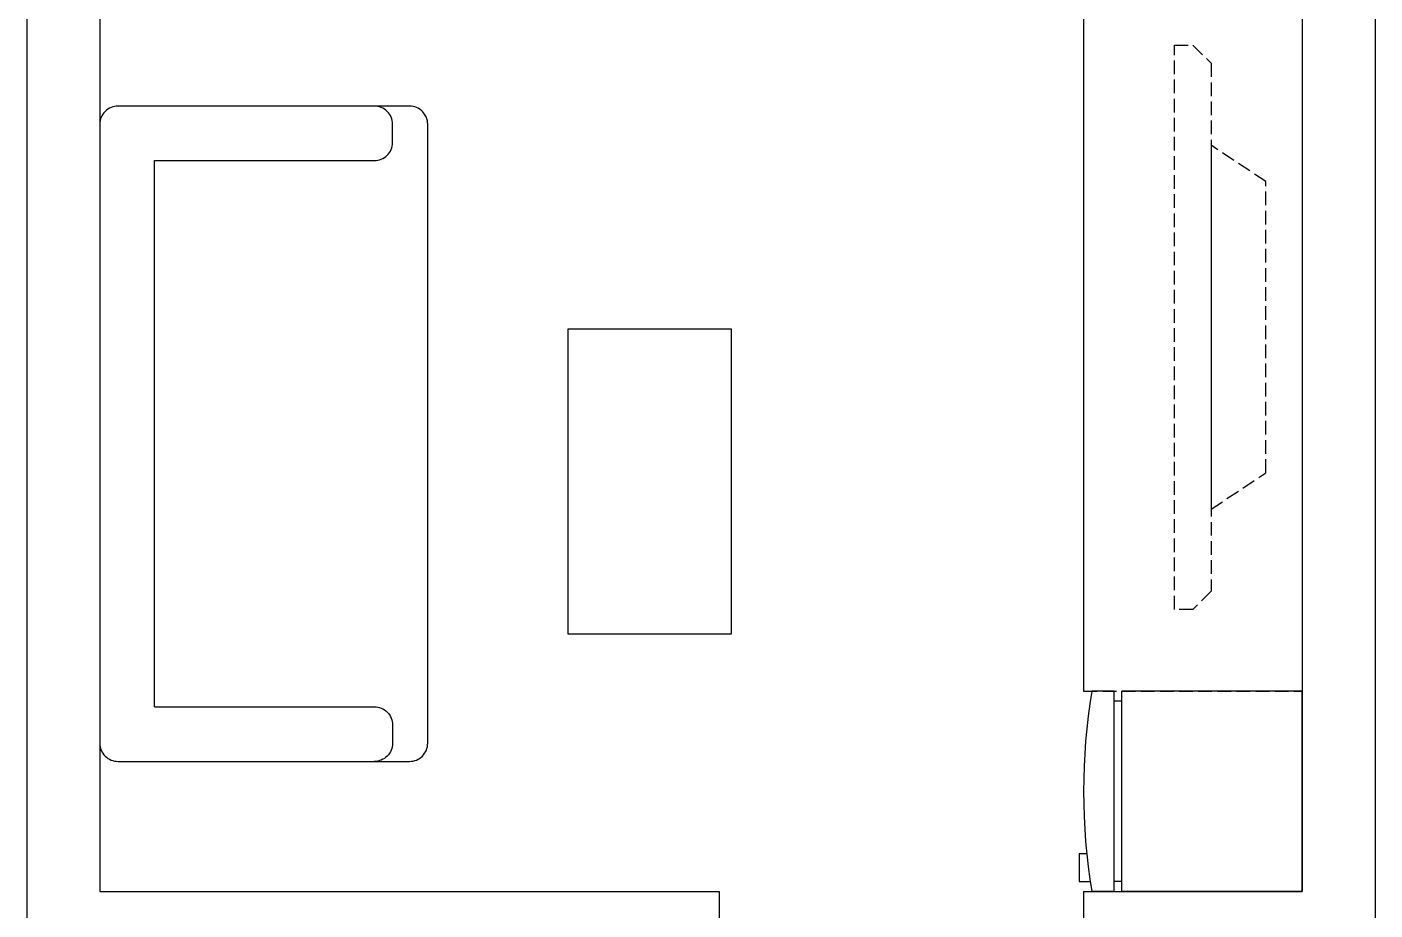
# Model space of a CAD drawing. Header units: inches. Extents: x 5086 to 8886, y 3507 to 12257.
# Drawn here: x 5086 to 8786, y 6006 to 8432 of the extents above; entities that cross this region are included whole.
import ezdxf

# ---------------------------------------------------------------- set-up
doc = ezdxf.new("R2010")
doc.units = ezdxf.units.IN
doc.header["$MEASUREMENT"] = 0
doc.linetypes.add('DASH', pattern=[0.35, 0.25, -0.1])
doc.layers.add('B不可动建筑图层', color=6, linetype='Continuous')
doc.layers.add('J家具', color=4, linetype='Continuous')

# ---------------------------------------------------------------- blocks, each defined once
blk = doc.blocks.new('沙发')
at = {"layer": 'J家具', "extrusion": (1.12917e-07, -2.4151e-06, 1)}
blk.add_line((106086647.2, 19877457.7, 0), (106086647.2, 19875957.7, 0), dxfattribs=at)
at = {"layer": 'J家具', "extrusion": (1.12917e-07, -2.4151e-06, 1), "elevation": -36}
blk.add_lwpolyline([(106085947.2, 19877607.7, 0.414214), (106085897.2, 19877557.7), (106085897.2, 19875857.7, 0.414214), (106085947.2, 19875807.7), (106086747.2, 19875807.7, 0.414214), (106086797.2, 19875857.7), (106086797.2, 19877557.7, 0.414214), (106086747.2, 19877607.7)], format="xyb", close=True, dxfattribs=at)
at = {"layer": 'J家具', "extrusion": (1.12945e-07, 2.4151e-06, 1), "elevation": 60}
blk.add_lwpolyline([(106086647.2, 19877457.7), (106086043.8, 19877457.7, -0.414214), (106085993.8, 19877507.7), (106085993.8, 19877557.8, -0.414214), (106086043.8, 19877607.8)], format="xyb", dxfattribs=at)
at = {"layer": 'J家具'}
blk.add_lwpolyline([(106085063.2, 19876420.7), (106085512.3, 19876420.7), (106085512.3, 19877257.5), (106085063.2, 19877257.5)], close=True, dxfattribs=at)
at = {"layer": 'J家具', "extrusion": (1.12917e-07, -2.4151e-06, 1), "elevation": -36}
blk.add_lwpolyline([(106086647.2, 19875957.7), (106086043.8, 19875957.7, 0.414214), (106085993.8, 19875907.7), (106085993.8, 19875857.6, 0.414214), (106086043.8, 19875807.6)], format="xyb", dxfattribs=at)
blk = doc.blocks.new('bingxiang1')
for p, q in [((550, 0), (0, 0)), ((0, 0), (0, -495.1)), ((550, 0), (550, -495.1)), ((550, -495.1), (0, -495.1)), ((550, -515.6), (0, -515.6)), ((0, -515.6), (0, -577)), ((27.4, -495.1), (27.4, -515.6)), ((522.6, -495.1), (522.6, -515.6)), ((550, -515.6), (550, -577)), ((446.1, -591.1), (446.1, -612.4)), ((522.6, -612.4), (522.6, -581.4)), ((446.1, -612.4), (522.6, -612.4))]:
    blk.add_line(p, q)
blk.add_arc((275, 1056.1), 1656.1, 260.4416, 279.5584)
blk = doc.blocks.new('不可动建筑图层')
at = {"layer": 'B不可动建筑图层', "color": 6}
for p, q in [((-1900, 7250), (-1900, 600)), ((-1700, 7000), (-1700, 2550)), ((1600, 6550), (1600, 2550)), ((1800, 6550), (1800, 0)), ((-1700, 2550), (0, 2550)), ((0, 2550), (0, 2450)), ((1000, 2550), (1600, 2550)), ((1000, 2550), (1000, 2350))]:
    blk.add_line(p, q, dxfattribs=at)

msp = doc.modelspace()

# ---------------------------------------------------------------- linework, layer by layer
at = {"layer": 'J家具'}
for p, q in [((7985.6, 8857), (7985.6, 6607)), ((8335.6, 8107), (8335.6, 7107))]:
    msp.add_line(p, q, dxfattribs=at)
at = {"layer": 'J家具', "linetype": 'DASH', "ltscale": 150}
for p, q in [((8235.6, 6832), (8235.6, 8382)), ((8235.6, 8382), (8285.6, 8382)), ((8285.6, 8382), (8335.6, 8332)), ((8335.6, 8332), (8335.6, 6882)), ((8485.6, 8007), (8335.6, 8107)), ((8485.6, 7207), (8485.6, 8007)), ((8335.6, 7107), (8485.6, 7207)), ((8335.6, 6882), (8285.6, 6832)), ((8285.6, 6832), (8235.6, 6832)), ((7985.6, 6607), (8585.6, 6607))]:
    msp.add_line(p, q, dxfattribs=at)

# ---------------------------------------------------------------- block references
at = {"layer": 'B不可动建筑图层'}
msp.add_blockref('不可动建筑图层', (6985.6, 3507), dxfattribs=at)
at = {"layer": 'J家具'}
for name, p, rotation in [('沙发', (106092082.8, 19884022.2), 180), ('bingxiang1', (8585.6, 6607), 270)]:
    msp.add_blockref(name, p, dxfattribs=dict(at, rotation=rotation))

doc.saveas('drawing.dxf')
